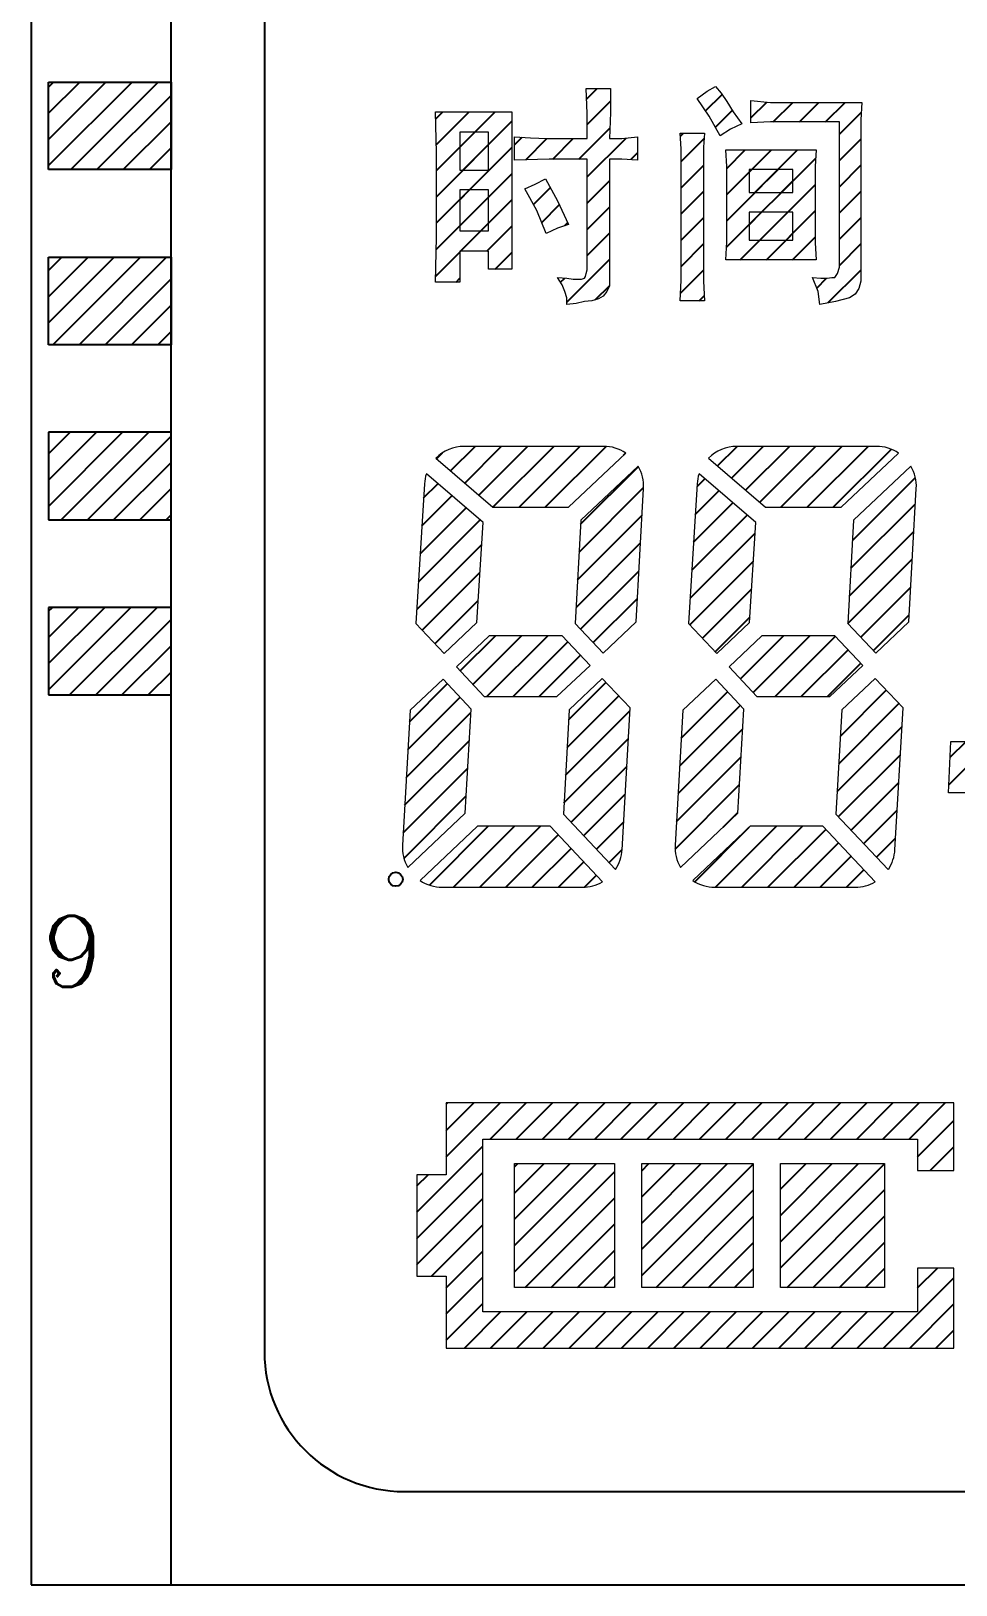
# Paper-space layout 'SW_Model_1' of a CAD drawing. Header units: millimetres. Extents: x 625 to 800, y 257 to 308.
# Drawn here: x 664.48 to 672.4, y 276.87 to 290.18 of the extents above; entities that cross this region are included whole.
import ezdxf

# ---------------------------------------------------------------- set-up
doc = ezdxf.new("R2010")
doc.units = ezdxf.units.MM
doc.linetypes.add('HIDDEN', pattern=[1.905, 1.27, -0.635])
doc.layers.add('剖面线层1', color=4, linetype='Continuous')
doc.layers.add('粗实线层', color=7, linetype='Continuous', lineweight=25)
doc.styles.add('SLDTEXTSTYLE28', font='ROMANC')

psp = doc.layouts.new('SW_Model_1')

# ---------------------------------------------------------------- hatches: boundary and pattern name
at = {"layer": '剖面线层1'}
h = psp.add_hatch(dxfattribs=at)
h.set_pattern_fill('ANSI31', color=256, scale=0.05, style=0)
h.paths.add_polyline_path([(664.626, 289.743), (664.626, 288.993), (665.676, 288.993), (665.676, 289.743)], flags=0)
h = psp.add_hatch(dxfattribs=at)
h.set_pattern_fill('ANSI31', color=256, scale=0.05, style=0)
h.paths.add_polyline_path([(668.621, 289.075), (668.621, 289.274), (668.757, 289.266), (668.901, 289.258), (669.068, 289.258), (669.244, 289.258), (669.244, 289.473), (669.236, 289.689), (669.443, 289.689), (669.443, 289.481), (669.435, 289.258), (669.539, 289.258), (669.674, 289.274), (669.674, 289.075), (669.539, 289.083), (669.435, 289.083), (669.435, 288.054), (669.435, 287.998), (669.411, 287.95), (669.379, 287.91), (669.339, 287.886), (669.284, 287.87), (669.22, 287.862), (669.148, 287.846), (669.068, 287.838), (669.068, 287.894), (669.052, 287.95), (669.028, 288.006), (668.988, 288.07), (669.068, 288.062), (669.124, 288.054), (669.172, 288.054), (669.196, 288.054), (669.22, 288.062), (669.228, 288.078), (669.236, 288.102), (669.244, 288.133), (669.244, 289.083), (668.917, 289.083)], flags=0)
h = psp.add_hatch(dxfattribs=at)
h.set_pattern_fill('ANSI31', color=256, scale=0.05, style=0)
h.paths.add_polyline_path([(670.289, 289.45), (670.185, 289.601), (670.273, 289.665), (670.344, 289.705), (670.392, 289.649), (670.44, 289.577), (670.496, 289.489), (670.568, 289.386), (670.472, 289.338), (670.384, 289.282)], flags=0)
h = psp.add_hatch(dxfattribs=at)
h.set_pattern_fill('ANSI31', color=256, scale=0.05, style=0)
h.paths.add_polyline_path([(670.647, 289.394), (670.647, 289.585), (670.815, 289.569), (670.982, 289.569), (671.597, 289.569), (671.589, 289.418), (671.589, 289.258), (671.589, 288.118), (671.589, 288.038), (671.573, 287.974), (671.541, 287.926), (671.493, 287.894), (671.373, 287.862), (671.238, 287.838), (671.222, 287.95), (671.174, 288.07), (671.246, 288.062), (671.301, 288.062), (671.341, 288.07), (671.365, 288.07), (671.389, 288.102), (671.405, 288.157), (671.405, 289.402), (670.99, 289.402), (670.815, 289.402)], flags=0)
h = psp.add_hatch(dxfattribs=at)
h.set_pattern_fill('ANSI31', color=256, scale=0.05, style=0)
h.paths.add_polyline_path([(667.952, 289.138), (667.944, 289.489), (668.598, 289.489), (668.598, 289.338), (668.598, 289.17), (668.598, 288.995), (668.598, 288.796), (668.598, 288.596), (668.598, 288.429), (668.598, 288.277), (668.598, 288.141), (668.398, 288.141), (668.398, 288.293), (668.151, 288.293), (668.151, 288.03), (667.944, 288.03), (667.952, 288.413), (667.952, 288.78)], flags=0)
h = psp.add_hatch(dxfattribs=at)
h.set_pattern_fill('ANSI31', color=256, scale=0.05, style=0)
h.paths.add_polyline_path([(668.398, 289.314), (668.151, 289.314), (668.151, 288.987), (668.398, 288.987)], flags=0)
h = psp.add_hatch(dxfattribs=at)
h.set_pattern_fill('ANSI31', color=256, scale=0.05, style=0)
h.paths.add_polyline_path([(670.241, 289.067), (670.241, 288.205), (670.241, 288.038), (670.249, 287.87), (670.041, 287.87), (670.049, 288.046), (670.049, 288.213), (670.049, 289.019), (670.049, 289.17), (670.041, 289.306), (670.249, 289.306), (670.241, 289.186)], flags=0)
h = psp.add_hatch(dxfattribs=at)
h.set_pattern_fill('ANSI31', color=256, scale=0.05, style=0)
h.paths.add_polyline_path([(670.44, 289.019), (670.432, 289.162), (671.206, 289.162), (671.198, 289.019), (671.198, 288.891), (671.198, 288.484), (671.198, 288.365), (671.206, 288.221), (670.432, 288.221), (670.44, 288.373), (670.44, 288.492), (670.44, 288.891)], flags=0)
h = psp.add_hatch(dxfattribs=at)
h.set_pattern_fill('ANSI31', color=256, scale=0.05, style=0)
h.paths.add_polyline_path([(671.006, 288.995), (670.631, 288.995), (670.631, 288.796), (671.006, 288.796)], flags=0)
h = psp.add_hatch(dxfattribs=at)
h.set_pattern_fill('ANSI31', color=256, scale=0.05, style=0)
h.paths.add_polyline_path([(668.813, 288.644), (668.709, 288.827), (668.797, 288.867), (668.885, 288.915), (668.988, 288.724), (669.084, 288.524), (668.988, 288.492), (668.893, 288.445)], flags=0)
h = psp.add_hatch(dxfattribs=at)
h.set_pattern_fill('ANSI31', color=256, scale=0.05, style=0)
h.paths.add_polyline_path([(668.398, 288.819), (668.151, 288.819), (668.151, 288.468), (668.398, 288.468)], flags=0)
h = psp.add_hatch(dxfattribs=at)
h.set_pattern_fill('ANSI31', color=256, scale=0.05, style=0)
h.paths.add_polyline_path([(671.006, 288.628), (670.631, 288.628), (670.631, 288.389), (671.006, 288.389)], flags=0)
h = psp.add_hatch(dxfattribs=at)
h.set_pattern_fill('ANSI31', color=256, scale=0.05, style=0)
h.paths.add_polyline_path([(664.626, 288.243), (664.626, 287.493), (665.676, 287.493), (665.676, 288.243)], flags=0)
h = psp.add_hatch(dxfattribs=at)
h.set_pattern_fill('ANSI31', color=256, scale=0.05, style=0)
h.paths.add_polyline_path([(665.676, 286.743), (664.626, 286.743), (664.626, 285.993), (665.676, 285.993)], flags=0)
h = psp.add_hatch(dxfattribs=at)
h.set_pattern_fill('ANSI31', color=256, scale=0.05, style=0)
edge = h.paths.add_edge_path(flags=0)
edge.add_arc((669.385, 286.28), 0.342, 56.3964, 90)
edge.add_line((669.385, 286.622), (668.19, 286.622))
edge.add_arc((668.19, 286.28), 0.342, 90, 135.5345)
edge.add_line((667.946, 286.52), (668.435, 286.1))
edge.add_line((668.435, 286.1), (669.083, 286.1))
edge.add_line((669.083, 286.1), (669.574, 286.565))
h = psp.add_hatch(dxfattribs=at)
h.set_pattern_fill('ANSI31', color=256, scale=0.05, style=0)
edge = h.paths.add_edge_path(flags=0)
edge.add_arc((671.723, 286.28), 0.342, 56.3964, 90)
edge.add_line((671.723, 286.622), (670.527, 286.622))
edge.add_arc((670.527, 286.28), 0.342, 90, 135.5345)
edge.add_line((670.283, 286.52), (670.772, 286.1))
edge.add_line((670.772, 286.1), (671.421, 286.1))
edge.add_line((671.421, 286.1), (671.912, 286.565))
h = psp.add_hatch(dxfattribs=at)
h.set_pattern_fill('ANSI31', color=256, scale=0.05, style=0)
edge = h.paths.add_edge_path(flags=0)
edge.add_line((667.775, 285.105), (668.017, 284.847))
edge.add_line((668.017, 284.847), (668.298, 285.112))
edge.add_line((668.298, 285.112), (668.351, 285.97))
edge.add_line((668.351, 285.97), (667.865, 286.386))
edge.add_arc((668.19, 286.28), 0.342, 161.8929, 176.5067)
edge.add_line((667.848, 286.301), (667.775, 285.105))
h = psp.add_hatch(dxfattribs=at)
h.set_pattern_fill('ANSI31', color=256, scale=0.05, style=0)
edge = h.paths.add_edge_path(flags=0)
edge.add_line((669.68, 286.453), (669.189, 285.989))
edge.add_line((669.189, 285.989), (669.14, 285.105))
edge.add_line((669.14, 285.105), (669.38, 284.851))
edge.add_line((669.38, 284.851), (669.663, 285.119))
edge.add_line((669.663, 285.119), (669.727, 286.261))
edge.add_arc((669.385, 286.28), 0.342, 356.7952, 390.3906)
h = psp.add_hatch(dxfattribs=at)
h.set_pattern_fill('ANSI31', color=256, scale=0.05, style=0)
edge = h.paths.add_edge_path(flags=0)
edge.add_line((670.113, 285.105), (670.354, 284.847))
edge.add_line((670.354, 284.847), (670.636, 285.112))
edge.add_line((670.636, 285.112), (670.688, 285.97))
edge.add_line((670.688, 285.97), (670.202, 286.386))
edge.add_arc((670.527, 286.28), 0.342, 161.8929, 176.5067)
edge.add_line((670.186, 286.301), (670.113, 285.105))
h = psp.add_hatch(dxfattribs=at)
h.set_pattern_fill('ANSI31', color=256, scale=0.05, style=0)
edge = h.paths.add_edge_path(flags=0)
edge.add_line((672.018, 286.453), (671.527, 285.989))
edge.add_line((671.527, 285.989), (671.477, 285.105))
edge.add_line((671.477, 285.105), (671.717, 284.851))
edge.add_line((671.717, 284.851), (672, 285.119))
edge.add_line((672, 285.119), (672.064, 286.261))
edge.add_arc((671.723, 286.28), 0.342, 356.7952, 390.3906)
h = psp.add_hatch(dxfattribs=at)
h.set_pattern_fill('ANSI31', color=256, scale=0.05, style=0)
h.paths.add_polyline_path([(665.676, 285.243), (664.626, 285.243), (664.626, 284.493), (665.676, 284.493)], flags=0)
h = psp.add_hatch(dxfattribs=at)
h.set_pattern_fill('ANSI31', color=256, scale=0.05, style=0)
h.paths.add_polyline_path([(668.404, 285), (668.122, 284.734), (668.361, 284.478), (668.984, 284.478), (669.268, 284.746), (669.028, 285)], flags=0)
h = psp.add_hatch(dxfattribs=at)
h.set_pattern_fill('ANSI31', color=256, scale=0.05, style=0)
h.paths.add_polyline_path([(670.741, 285), (670.459, 284.734), (670.698, 284.478), (671.322, 284.478), (671.605, 284.746), (671.365, 285)], flags=0)
h = psp.add_hatch(dxfattribs=at)
h.set_pattern_fill('ANSI31', color=256, scale=0.05, style=0)
edge = h.paths.add_edge_path(flags=0)
edge.add_line((667.706, 283.014), (668.198, 283.479))
edge.add_line((668.198, 283.479), (668.249, 284.372))
edge.add_line((668.249, 284.372), (668.01, 284.629))
edge.add_line((668.01, 284.629), (667.726, 284.362))
edge.add_line((667.726, 284.362), (667.659, 283.207))
edge.add_arc((668.001, 283.187), 0.342, 176.6741, 210.3342)
h = psp.add_hatch(dxfattribs=at)
h.set_pattern_fill('ANSI31', color=256, scale=0.05, style=0)
edge = h.paths.add_edge_path(flags=0)
edge.add_line((669.09, 284.366), (669.039, 283.472))
edge.add_line((669.039, 283.472), (669.487, 282.998))
edge.add_arc((669.202, 283.187), 0.342, 326.363, 356.7203)
edge.add_line((669.544, 283.167), (669.613, 284.381))
edge.add_line((669.613, 284.381), (669.373, 284.634))
edge.add_line((669.373, 284.634), (669.09, 284.366))
h = psp.add_hatch(dxfattribs=at)
h.set_pattern_fill('ANSI31', color=256, scale=0.05, style=0)
edge = h.paths.add_edge_path(flags=0)
edge.add_line((670.043, 283.014), (670.535, 283.479))
edge.add_line((670.535, 283.479), (670.587, 284.372))
edge.add_line((670.587, 284.372), (670.347, 284.629))
edge.add_line((670.347, 284.629), (670.064, 284.362))
edge.add_line((670.064, 284.362), (669.997, 283.207))
edge.add_arc((670.338, 283.187), 0.342, 176.6741, 210.3342)
h = psp.add_hatch(dxfattribs=at)
h.set_pattern_fill('ANSI31', color=256, scale=0.05, style=0)
edge = h.paths.add_edge_path(flags=0)
edge.add_line((671.427, 284.366), (671.376, 283.472))
edge.add_line((671.376, 283.472), (671.824, 282.998))
edge.add_arc((671.54, 283.187), 0.342, 326.363, 356.7203)
edge.add_line((671.881, 283.167), (671.951, 284.381))
edge.add_line((671.951, 284.381), (671.711, 284.634))
edge.add_line((671.711, 284.634), (671.427, 284.366))
h = psp.add_hatch(dxfattribs=at)
h.set_pattern_fill('ANSI31', color=256, scale=0.05, style=0)
h.paths.add_polyline_path([(672.34, 283.653), (672.361, 284.095), (672.704, 284.095), (672.682, 283.653)], flags=0)
h = psp.add_hatch(dxfattribs=at)
h.set_pattern_fill('ANSI31', color=256, scale=0.05, style=0)
edge = h.paths.add_edge_path(flags=0)
edge.add_line((668.927, 283.367), (668.303, 283.367))
edge.add_line((668.303, 283.367), (667.811, 282.902))
edge.add_arc((668.001, 283.187), 0.342, 236.34, 270)
edge.add_line((668.001, 282.845), (669.202, 282.845))
edge.add_arc((669.202, 283.187), 0.342, 270, 300.3573)
edge.add_line((669.375, 282.892), (668.927, 283.367))
h = psp.add_hatch(dxfattribs=at)
h.set_pattern_fill('ANSI31', color=256, scale=0.05, style=0)
edge = h.paths.add_edge_path(flags=0)
edge.add_line((671.264, 283.367), (670.641, 283.367))
edge.add_line((670.641, 283.367), (670.149, 282.902))
edge.add_arc((670.338, 283.187), 0.342, 236.34, 270)
edge.add_line((670.338, 282.845), (671.54, 282.845))
edge.add_arc((671.54, 283.187), 0.342, 270, 300.3573)
edge.add_line((671.712, 282.892), (671.264, 283.367))
h = psp.add_hatch(dxfattribs=at)
h.set_pattern_fill('ANSI31', color=256, scale=0.05, style=0)
h.paths.add_polyline_path([(672.386, 280.998), (668.035, 280.998), (668.035, 280.382), (667.784, 280.382), (667.784, 279.512), (668.035, 279.512), (668.035, 278.897), (672.386, 278.897), (672.386, 279.583), (672.076, 279.583), (672.076, 279.207), (668.349, 279.207), (668.349, 280.688), (672.076, 280.688), (672.076, 280.42), (672.386, 280.42)], flags=0)
h = psp.add_hatch(dxfattribs=at)
h.set_pattern_fill('ANSI31', color=256, scale=0.05, style=0)
h.paths.add_polyline_path([(668.621, 280.478), (669.477, 280.478), (669.477, 279.417), (668.621, 279.417)], flags=0)
h = psp.add_hatch(dxfattribs=at)
h.set_pattern_fill('ANSI31', color=256, scale=0.05, style=0)
h.paths.add_polyline_path([(670.666, 279.417), (669.711, 279.417), (669.711, 280.478), (670.666, 280.478)], flags=0)
h = psp.add_hatch(dxfattribs=at)
h.set_pattern_fill('ANSI31', color=256, scale=0.05, style=0)
h.paths.add_polyline_path([(670.899, 280.478), (671.791, 280.478), (671.791, 279.417), (670.899, 279.417)], flags=0)

# ---------------------------------------------------------------- linework, layer by layer
at = {"color": 7, "linetype": 'Continuous', "lineweight": 25}
for p, q in [((664.476, 304.868), (664.476, 276.868)), ((666.476, 302.868), (666.476, 278.868)), ((667.676, 277.668), (677.276, 277.668)), ((664.476, 276.868), (680.476, 276.868))]:
    psp.add_line(p, q, dxfattribs=at)
at = {"color": 179, "linetype": 'Continuous', "lineweight": 25}
for p, q in [((665.676, 276.868), (665.676, 304.868)), ((664.626, 289.743), (665.676, 289.743)), ((664.626, 288.993), (664.626, 289.743)), ((665.676, 289.743), (665.676, 288.993)), ((665.676, 288.993), (664.626, 288.993)), ((664.626, 288.243), (665.676, 288.243)), ((664.626, 287.493), (664.626, 288.243)), ((665.676, 288.243), (665.676, 287.493)), ((665.676, 287.493), (664.626, 287.493)), ((665.676, 286.743), (664.626, 286.743)), ((664.626, 286.743), (664.626, 285.993)), ((665.676, 285.993), (665.676, 286.743)), ((664.626, 285.993), (665.676, 285.993)), ((665.676, 285.243), (664.626, 285.243)), ((664.626, 285.243), (664.626, 284.493)), ((665.676, 284.493), (665.676, 285.243)), ((664.626, 284.493), (665.676, 284.493))]:
    psp.add_line(p, q, dxfattribs=at)
at = {"color": 7, "linetype": 'HIDDEN', "lineweight": 18}
psp.add_line((665.676, 302.493), (665.676, 279.243), dxfattribs=at)
at = {"color": 7, "linetype": 'Continuous', "lineweight": 18}
for p, q in [((664.626, 289.743), (665.676, 289.743)), ((664.626, 288.993), (664.626, 289.743)), ((665.676, 289.743), (665.676, 288.993)), ((669.244, 289.473), (669.236, 289.689)), ((669.236, 289.689), (669.443, 289.689)), ((669.244, 289.473), (669.236, 289.689)), ((669.236, 289.689), (669.443, 289.689)), ((669.443, 289.689), (669.443, 289.481)), ((669.443, 289.689), (669.443, 289.481)), ((670.185, 289.601), (670.273, 289.665)), ((670.185, 289.601), (670.273, 289.665)), ((670.273, 289.665), (670.344, 289.705)), ((670.273, 289.665), (670.344, 289.705)), ((670.344, 289.705), (670.392, 289.649)), ((670.344, 289.705), (670.392, 289.649)), ((670.289, 289.45), (670.185, 289.601)), ((670.289, 289.45), (670.185, 289.601)), ((670.392, 289.649), (670.44, 289.577)), ((670.392, 289.649), (670.44, 289.577)), ((670.44, 289.577), (670.496, 289.489)), ((670.44, 289.577), (670.496, 289.489)), ((670.647, 289.585), (670.815, 289.569)), ((670.647, 289.394), (670.647, 289.585)), ((670.647, 289.585), (670.815, 289.569)), ((670.647, 289.394), (670.647, 289.585)), ((670.815, 289.569), (670.982, 289.569)), ((670.815, 289.569), (670.982, 289.569)), ((670.982, 289.569), (671.597, 289.569)), ((670.982, 289.569), (671.597, 289.569)), ((671.597, 289.569), (671.589, 289.418)), ((671.597, 289.569), (671.589, 289.418)), ((667.944, 289.489), (668.598, 289.489)), ((667.952, 289.138), (667.944, 289.489)), ((667.944, 289.489), (668.598, 289.489)), ((667.952, 289.138), (667.944, 289.489)), ((668.598, 289.489), (668.598, 289.338)), ((668.598, 289.489), (668.598, 289.338)), ((669.244, 289.258), (669.244, 289.473)), ((669.244, 289.258), (669.244, 289.473)), ((669.443, 289.481), (669.435, 289.258)), ((669.443, 289.481), (669.435, 289.258)), ((670.384, 289.282), (670.289, 289.45)), ((670.384, 289.282), (670.289, 289.45)), ((670.568, 289.386), (670.472, 289.338)), ((670.568, 289.386), (670.472, 289.338)), ((670.496, 289.489), (670.568, 289.386)), ((670.496, 289.489), (670.568, 289.386)), ((670.815, 289.402), (670.647, 289.394)), ((670.815, 289.402), (670.647, 289.394)), ((670.99, 289.402), (670.815, 289.402)), ((670.99, 289.402), (670.815, 289.402)), ((671.405, 289.402), (670.99, 289.402)), ((671.405, 289.402), (670.99, 289.402)), ((671.405, 288.157), (671.405, 289.402)), ((671.405, 288.157), (671.405, 289.402)), ((671.589, 289.418), (671.589, 289.258)), ((671.589, 289.418), (671.589, 289.258)), ((668.151, 289.314), (668.151, 288.987)), ((668.398, 289.314), (668.151, 289.314)), ((668.151, 289.314), (668.151, 288.987)), ((668.398, 289.314), (668.151, 289.314)), ((668.398, 288.987), (668.398, 289.314)), ((668.398, 288.987), (668.398, 289.314)), ((668.598, 289.338), (668.598, 289.17)), ((668.598, 289.338), (668.598, 289.17)), ((668.621, 289.274), (668.757, 289.266)), ((668.621, 289.075), (668.621, 289.274)), ((668.621, 289.274), (668.757, 289.266)), ((668.621, 289.075), (668.621, 289.274)), ((668.757, 289.266), (668.901, 289.258)), ((668.757, 289.266), (668.901, 289.258)), ((668.901, 289.258), (669.068, 289.258)), ((668.901, 289.258), (669.068, 289.258)), ((669.068, 289.258), (669.244, 289.258)), ((669.068, 289.258), (669.244, 289.258)), ((669.435, 289.258), (669.539, 289.258)), ((669.435, 289.258), (669.539, 289.258)), ((669.539, 289.258), (669.674, 289.274)), ((669.539, 289.258), (669.674, 289.274)), ((669.674, 289.274), (669.674, 289.075)), ((669.674, 289.274), (669.674, 289.075)), ((670.049, 289.17), (670.041, 289.306)), ((670.041, 289.306), (670.249, 289.306)), ((670.049, 289.17), (670.041, 289.306)), ((670.041, 289.306), (670.249, 289.306)), ((670.249, 289.306), (670.241, 289.186)), ((670.249, 289.306), (670.241, 289.186)), ((670.472, 289.338), (670.384, 289.282)), ((670.472, 289.338), (670.384, 289.282)), ((671.589, 289.258), (671.589, 288.118)), ((671.589, 289.258), (671.589, 288.118)), ((667.952, 288.78), (667.952, 289.138)), ((667.952, 288.78), (667.952, 289.138)), ((668.598, 289.17), (668.598, 288.995)), ((668.598, 289.17), (668.598, 288.995)), ((670.049, 289.019), (670.049, 289.17)), ((670.049, 289.019), (670.049, 289.17)), ((670.241, 289.186), (670.241, 289.067)), ((670.241, 289.186), (670.241, 289.067)), ((670.432, 289.162), (671.206, 289.162)), ((670.44, 289.019), (670.432, 289.162)), ((670.432, 289.162), (671.206, 289.162)), ((670.44, 289.019), (670.432, 289.162)), ((671.206, 289.162), (671.198, 289.019)), ((671.206, 289.162), (671.198, 289.019)), ((665.676, 288.993), (664.626, 288.993)), ((668.151, 288.987), (668.398, 288.987)), ((668.151, 288.987), (668.398, 288.987)), ((668.598, 288.995), (668.598, 288.796)), ((668.598, 288.995), (668.598, 288.796)), ((668.917, 289.083), (668.621, 289.075)), ((668.917, 289.083), (668.621, 289.075)), ((669.244, 289.083), (668.917, 289.083)), ((669.244, 289.083), (668.917, 289.083)), ((669.244, 288.133), (669.244, 289.083)), ((669.244, 288.133), (669.244, 289.083)), ((669.539, 289.083), (669.435, 289.083)), ((669.435, 289.083), (669.435, 288.054)), ((669.539, 289.083), (669.435, 289.083)), ((669.435, 289.083), (669.435, 288.054)), ((669.674, 289.075), (669.539, 289.083)), ((669.674, 289.075), (669.539, 289.083)), ((670.049, 288.213), (670.049, 289.019)), ((670.049, 288.213), (670.049, 289.019)), ((670.241, 289.067), (670.241, 288.205)), ((670.241, 289.067), (670.241, 288.205)), ((670.44, 288.891), (670.44, 289.019)), ((670.44, 288.891), (670.44, 289.019)), ((670.631, 288.995), (670.631, 288.796)), ((671.006, 288.995), (670.631, 288.995)), ((670.631, 288.995), (670.631, 288.796)), ((671.006, 288.995), (670.631, 288.995)), ((671.006, 288.796), (671.006, 288.995)), ((671.006, 288.796), (671.006, 288.995)), ((671.198, 289.019), (671.198, 288.891)), ((671.198, 289.019), (671.198, 288.891)), ((668.709, 288.827), (668.797, 288.867)), ((668.709, 288.827), (668.797, 288.867)), ((668.797, 288.867), (668.885, 288.915)), ((668.797, 288.867), (668.885, 288.915)), ((668.885, 288.915), (668.988, 288.724)), ((668.885, 288.915), (668.988, 288.724)), ((670.44, 288.492), (670.44, 288.891)), ((670.44, 288.492), (670.44, 288.891)), ((671.198, 288.891), (671.198, 288.484)), ((671.198, 288.891), (671.198, 288.484)), ((667.952, 288.413), (667.952, 288.78)), ((667.952, 288.413), (667.952, 288.78)), ((668.151, 288.819), (668.151, 288.468)), ((668.398, 288.819), (668.151, 288.819)), ((668.151, 288.819), (668.151, 288.468)), ((668.398, 288.819), (668.151, 288.819)), ((668.398, 288.468), (668.398, 288.819)), ((668.398, 288.468), (668.398, 288.819)), ((668.598, 288.796), (668.598, 288.596)), ((668.598, 288.796), (668.598, 288.596)), ((668.813, 288.644), (668.709, 288.827)), ((668.813, 288.644), (668.709, 288.827)), ((668.988, 288.724), (669.084, 288.524)), ((668.988, 288.724), (669.084, 288.524)), ((670.631, 288.796), (671.006, 288.796)), ((670.631, 288.796), (671.006, 288.796)), ((668.598, 288.596), (668.598, 288.429)), ((668.598, 288.596), (668.598, 288.429)), ((668.893, 288.445), (668.813, 288.644)), ((668.893, 288.445), (668.813, 288.644)), ((670.631, 288.628), (670.631, 288.389)), ((671.006, 288.628), (670.631, 288.628)), ((670.631, 288.628), (670.631, 288.389)), ((671.006, 288.628), (670.631, 288.628)), ((671.006, 288.389), (671.006, 288.628)), ((671.006, 288.389), (671.006, 288.628)), ((668.151, 288.468), (668.398, 288.468)), ((668.151, 288.468), (668.398, 288.468)), ((668.988, 288.492), (668.893, 288.445)), ((668.988, 288.492), (668.893, 288.445)), ((669.084, 288.524), (668.988, 288.492)), ((669.084, 288.524), (668.988, 288.492)), ((670.44, 288.373), (670.44, 288.492)), ((670.44, 288.373), (670.44, 288.492)), ((671.198, 288.484), (671.198, 288.365)), ((671.198, 288.484), (671.198, 288.365)), ((667.944, 288.03), (667.952, 288.413)), ((667.944, 288.03), (667.952, 288.413)), ((668.598, 288.429), (668.598, 288.277)), ((668.598, 288.429), (668.598, 288.277)), ((670.432, 288.221), (670.44, 288.373)), ((670.432, 288.221), (670.44, 288.373)), ((670.631, 288.389), (671.006, 288.389)), ((670.631, 288.389), (671.006, 288.389)), ((671.198, 288.365), (671.206, 288.221)), ((671.198, 288.365), (671.206, 288.221)), ((664.626, 288.243), (665.676, 288.243)), ((664.626, 287.493), (664.626, 288.243)), ((665.676, 288.243), (665.676, 287.493)), ((668.398, 288.293), (668.151, 288.293)), ((668.151, 288.293), (668.151, 288.03)), ((668.398, 288.293), (668.151, 288.293)), ((668.151, 288.293), (668.151, 288.03)), ((668.398, 288.141), (668.398, 288.293)), ((668.398, 288.141), (668.398, 288.293)), ((668.598, 288.277), (668.598, 288.141)), ((668.598, 288.277), (668.598, 288.141)), ((670.049, 288.046), (670.049, 288.213)), ((670.049, 288.046), (670.049, 288.213)), ((670.241, 288.205), (670.241, 288.038)), ((670.241, 288.205), (670.241, 288.038)), ((671.206, 288.221), (670.432, 288.221)), ((671.206, 288.221), (670.432, 288.221)), ((668.598, 288.141), (668.398, 288.141)), ((668.598, 288.141), (668.398, 288.141)), ((669.028, 288.006), (668.988, 288.07)), ((668.988, 288.07), (669.068, 288.062)), ((669.028, 288.006), (668.988, 288.07)), ((668.988, 288.07), (669.068, 288.062)), ((669.068, 288.062), (669.124, 288.054)), ((669.068, 288.062), (669.124, 288.054)), ((669.196, 288.054), (669.22, 288.062)), ((669.196, 288.054), (669.22, 288.062)), ((669.22, 288.062), (669.228, 288.078)), ((669.22, 288.062), (669.228, 288.078)), ((669.228, 288.078), (669.236, 288.102)), ((669.228, 288.078), (669.236, 288.102)), ((669.236, 288.102), (669.244, 288.133)), ((669.236, 288.102), (669.244, 288.133)), ((671.222, 287.95), (671.174, 288.07)), ((671.174, 288.07), (671.246, 288.062)), ((671.222, 287.95), (671.174, 288.07)), ((671.174, 288.07), (671.246, 288.062)), ((671.246, 288.062), (671.301, 288.062)), ((671.246, 288.062), (671.301, 288.062)), ((671.301, 288.062), (671.341, 288.07)), ((671.301, 288.062), (671.341, 288.07)), ((671.341, 288.07), (671.365, 288.07)), ((671.341, 288.07), (671.365, 288.07)), ((671.365, 288.07), (671.389, 288.102)), ((671.365, 288.07), (671.389, 288.102)), ((671.389, 288.102), (671.405, 288.157)), ((671.389, 288.102), (671.405, 288.157)), ((671.589, 288.118), (671.589, 288.038)), ((671.589, 288.118), (671.589, 288.038)), ((668.151, 288.03), (667.944, 288.03)), ((668.151, 288.03), (667.944, 288.03)), ((669.052, 287.95), (669.028, 288.006)), ((669.052, 287.95), (669.028, 288.006)), ((669.068, 287.894), (669.052, 287.95)), ((669.068, 287.894), (669.052, 287.95)), ((669.124, 288.054), (669.172, 288.054)), ((669.124, 288.054), (669.172, 288.054)), ((669.172, 288.054), (669.196, 288.054)), ((669.172, 288.054), (669.196, 288.054)), ((669.411, 287.95), (669.379, 287.91)), ((669.411, 287.95), (669.379, 287.91)), ((669.435, 287.998), (669.411, 287.95)), ((669.435, 287.998), (669.411, 287.95)), ((669.435, 288.054), (669.435, 287.998)), ((669.435, 288.054), (669.435, 287.998)), ((670.041, 287.87), (670.049, 288.046)), ((670.041, 287.87), (670.049, 288.046)), ((670.241, 288.038), (670.249, 287.87)), ((670.241, 288.038), (670.249, 287.87)), ((671.238, 287.838), (671.222, 287.95)), ((671.238, 287.838), (671.222, 287.95)), ((671.541, 287.926), (671.493, 287.894)), ((671.541, 287.926), (671.493, 287.894)), ((671.573, 287.974), (671.541, 287.926)), ((671.573, 287.974), (671.541, 287.926)), ((671.589, 288.038), (671.573, 287.974)), ((671.589, 288.038), (671.573, 287.974)), ((669.068, 287.838), (669.068, 287.894)), ((669.068, 287.838), (669.068, 287.894)), ((669.148, 287.846), (669.068, 287.838)), ((669.148, 287.846), (669.068, 287.838)), ((669.22, 287.862), (669.148, 287.846)), ((669.22, 287.862), (669.148, 287.846)), ((669.284, 287.87), (669.22, 287.862)), ((669.284, 287.87), (669.22, 287.862)), ((669.339, 287.886), (669.284, 287.87)), ((669.339, 287.886), (669.284, 287.87)), ((669.379, 287.91), (669.339, 287.886)), ((669.379, 287.91), (669.339, 287.886)), ((670.249, 287.87), (670.041, 287.87)), ((670.249, 287.87), (670.041, 287.87)), ((671.373, 287.862), (671.238, 287.838)), ((671.373, 287.862), (671.238, 287.838)), ((671.493, 287.894), (671.373, 287.862)), ((671.493, 287.894), (671.373, 287.862)), ((665.676, 287.493), (664.626, 287.493)), ((665.676, 286.743), (664.626, 286.743)), ((664.626, 286.743), (664.626, 285.993)), ((665.676, 285.993), (665.676, 286.743)), ((669.385, 286.622), (668.19, 286.622)), ((669.385, 286.622), (668.19, 286.622)), ((671.723, 286.622), (670.527, 286.622)), ((671.723, 286.622), (670.527, 286.622)), ((667.946, 286.52), (668.435, 286.1)), ((667.946, 286.52), (668.435, 286.1)), ((669.083, 286.1), (669.574, 286.565)), ((669.083, 286.1), (669.574, 286.565)), ((670.283, 286.52), (670.772, 286.1)), ((670.283, 286.52), (670.772, 286.1)), ((671.421, 286.1), (671.912, 286.565)), ((671.421, 286.1), (671.912, 286.565)), ((668.351, 285.97), (667.865, 286.386)), ((668.351, 285.97), (667.865, 286.386)), ((669.68, 286.453), (669.189, 285.989)), ((669.68, 286.453), (669.189, 285.989)), ((670.688, 285.97), (670.202, 286.386)), ((670.688, 285.97), (670.202, 286.386)), ((672.018, 286.453), (671.527, 285.989)), ((672.018, 286.453), (671.527, 285.989)), ((667.848, 286.301), (667.775, 285.105)), ((667.848, 286.301), (667.775, 285.105)), ((669.663, 285.119), (669.727, 286.261)), ((669.663, 285.119), (669.727, 286.261)), ((670.186, 286.301), (670.113, 285.105)), ((670.186, 286.301), (670.113, 285.105)), ((672, 285.119), (672.064, 286.261)), ((672, 285.119), (672.064, 286.261)), ((668.435, 286.1), (669.083, 286.1)), ((668.435, 286.1), (669.083, 286.1)), ((670.772, 286.1), (671.421, 286.1)), ((670.772, 286.1), (671.421, 286.1)), ((664.626, 285.993), (665.676, 285.993)), ((668.298, 285.112), (668.351, 285.97)), ((668.298, 285.112), (668.351, 285.97)), ((669.189, 285.989), (669.14, 285.105)), ((669.189, 285.989), (669.14, 285.105)), ((670.636, 285.112), (670.688, 285.97)), ((670.636, 285.112), (670.688, 285.97)), ((671.527, 285.989), (671.477, 285.105)), ((671.527, 285.989), (671.477, 285.105)), ((665.676, 285.243), (664.626, 285.243)), ((664.626, 285.243), (664.626, 284.493)), ((665.676, 284.493), (665.676, 285.243)), ((667.775, 285.105), (668.017, 284.847)), ((667.775, 285.105), (668.017, 284.847)), ((668.017, 284.847), (668.298, 285.112)), ((668.017, 284.847), (668.298, 285.112)), ((668.404, 285), (668.122, 284.734)), ((668.404, 285), (668.122, 284.734)), ((669.028, 285), (668.404, 285)), ((669.028, 285), (668.404, 285)), ((669.268, 284.746), (669.028, 285)), ((669.268, 284.746), (669.028, 285)), ((669.14, 285.105), (669.38, 284.851)), ((669.14, 285.105), (669.38, 284.851)), ((669.38, 284.851), (669.663, 285.119)), ((669.38, 284.851), (669.663, 285.119)), ((670.113, 285.105), (670.354, 284.847)), ((670.113, 285.105), (670.354, 284.847)), ((670.354, 284.847), (670.636, 285.112)), ((670.354, 284.847), (670.636, 285.112)), ((670.741, 285), (670.459, 284.734)), ((670.741, 285), (670.459, 284.734)), ((671.365, 285), (670.741, 285)), ((671.365, 285), (670.741, 285)), ((671.605, 284.746), (671.365, 285)), ((671.605, 284.746), (671.365, 285)), ((671.477, 285.105), (671.717, 284.851)), ((671.477, 285.105), (671.717, 284.851)), ((671.717, 284.851), (672, 285.119)), ((671.717, 284.851), (672, 285.119)), ((668.122, 284.734), (668.361, 284.478)), ((668.122, 284.734), (668.361, 284.478)), ((668.984, 284.478), (669.268, 284.746)), ((668.984, 284.478), (669.268, 284.746)), ((670.459, 284.734), (670.698, 284.478)), ((670.459, 284.734), (670.698, 284.478)), ((671.322, 284.478), (671.605, 284.746)), ((671.322, 284.478), (671.605, 284.746)), ((668.01, 284.629), (667.726, 284.362)), ((668.01, 284.629), (667.726, 284.362)), ((668.249, 284.372), (668.01, 284.629)), ((668.249, 284.372), (668.01, 284.629)), ((669.373, 284.634), (669.09, 284.366)), ((669.373, 284.634), (669.09, 284.366)), ((669.613, 284.381), (669.373, 284.634)), ((669.613, 284.381), (669.373, 284.634)), ((670.347, 284.629), (670.064, 284.362)), ((670.347, 284.629), (670.064, 284.362)), ((670.587, 284.372), (670.347, 284.629)), ((670.587, 284.372), (670.347, 284.629)), ((671.711, 284.634), (671.427, 284.366)), ((671.711, 284.634), (671.427, 284.366)), ((671.951, 284.381), (671.711, 284.634)), ((671.951, 284.381), (671.711, 284.634)), ((664.626, 284.493), (665.676, 284.493)), ((668.361, 284.478), (668.984, 284.478)), ((668.361, 284.478), (668.984, 284.478)), ((670.698, 284.478), (671.322, 284.478)), ((670.698, 284.478), (671.322, 284.478)), ((667.726, 284.362), (667.659, 283.207)), ((667.726, 284.362), (667.659, 283.207)), ((668.198, 283.479), (668.249, 284.372)), ((668.198, 283.479), (668.249, 284.372)), ((669.09, 284.366), (669.039, 283.472)), ((669.09, 284.366), (669.039, 283.472)), ((669.544, 283.167), (669.613, 284.381)), ((669.544, 283.167), (669.613, 284.381)), ((670.064, 284.362), (669.997, 283.207)), ((670.064, 284.362), (669.997, 283.207)), ((670.535, 283.479), (670.587, 284.372)), ((670.535, 283.479), (670.587, 284.372)), ((671.427, 284.366), (671.376, 283.472)), ((671.427, 284.366), (671.376, 283.472)), ((671.881, 283.167), (671.951, 284.381)), ((671.881, 283.167), (671.951, 284.381)), ((672.34, 283.653), (672.361, 284.095)), ((672.34, 283.653), (672.361, 284.095)), ((672.361, 284.095), (672.704, 284.095)), ((672.361, 284.095), (672.704, 284.095)), ((672.682, 283.653), (672.34, 283.653)), ((672.682, 283.653), (672.34, 283.653)), ((667.706, 283.014), (668.198, 283.479)), ((667.706, 283.014), (668.198, 283.479)), ((669.039, 283.472), (669.487, 282.998)), ((669.039, 283.472), (669.487, 282.998)), ((670.043, 283.014), (670.535, 283.479)), ((670.043, 283.014), (670.535, 283.479)), ((671.376, 283.472), (671.824, 282.998)), ((671.376, 283.472), (671.824, 282.998)), ((668.303, 283.367), (667.811, 282.902)), ((668.303, 283.367), (667.811, 282.902)), ((668.927, 283.367), (668.303, 283.367)), ((668.927, 283.367), (668.303, 283.367)), ((669.375, 282.892), (668.927, 283.367)), ((669.375, 282.892), (668.927, 283.367)), ((670.641, 283.367), (670.149, 282.902)), ((670.641, 283.367), (670.149, 282.902)), ((671.264, 283.367), (670.641, 283.367)), ((671.264, 283.367), (670.641, 283.367)), ((671.712, 282.892), (671.264, 283.367)), ((671.712, 282.892), (671.264, 283.367)), ((668.001, 282.845), (669.202, 282.845)), ((668.001, 282.845), (669.202, 282.845)), ((670.338, 282.845), (671.54, 282.845)), ((670.338, 282.845), (671.54, 282.845)), ((668.035, 280.998), (668.035, 280.382)), ((672.386, 280.998), (668.035, 280.998)), ((668.035, 280.998), (668.035, 280.382)), ((672.386, 280.998), (668.035, 280.998)), ((672.386, 280.42), (672.386, 280.998)), ((672.386, 280.42), (672.386, 280.998)), ((668.349, 279.207), (668.349, 280.688)), ((668.349, 280.688), (672.076, 280.688)), ((668.349, 279.207), (668.349, 280.688)), ((668.349, 280.688), (672.076, 280.688)), ((672.076, 280.688), (672.076, 280.42)), ((672.076, 280.688), (672.076, 280.42)), ((668.621, 279.417), (668.621, 280.478)), ((668.621, 280.478), (669.477, 280.478)), ((668.621, 279.417), (668.621, 280.478)), ((668.621, 280.478), (669.477, 280.478)), ((669.477, 280.478), (669.477, 279.417)), ((669.477, 280.478), (669.477, 279.417)), ((669.711, 279.417), (669.711, 280.478)), ((669.711, 280.478), (670.666, 280.478)), ((669.711, 279.417), (669.711, 280.478)), ((669.711, 280.478), (670.666, 280.478)), ((670.666, 280.478), (670.666, 279.417)), ((670.666, 280.478), (670.666, 279.417)), ((670.899, 279.417), (670.899, 280.478)), ((670.899, 280.478), (671.791, 280.478)), ((670.899, 279.417), (670.899, 280.478)), ((670.899, 280.478), (671.791, 280.478)), ((671.791, 280.478), (671.791, 279.417)), ((671.791, 280.478), (671.791, 279.417)), ((668.035, 280.382), (667.784, 280.382)), ((667.784, 280.382), (667.784, 279.512)), ((668.035, 280.382), (667.784, 280.382)), ((667.784, 280.382), (667.784, 279.512)), ((672.076, 280.42), (672.386, 280.42)), ((672.076, 280.42), (672.386, 280.42)), ((672.386, 279.583), (672.076, 279.583)), ((672.076, 279.583), (672.076, 279.207)), ((672.386, 279.583), (672.076, 279.583)), ((672.076, 279.583), (672.076, 279.207)), ((672.386, 278.897), (672.386, 279.583)), ((672.386, 278.897), (672.386, 279.583)), ((667.784, 279.512), (668.035, 279.512)), ((667.784, 279.512), (668.035, 279.512)), ((668.035, 279.512), (668.035, 278.897)), ((668.035, 279.512), (668.035, 278.897)), ((669.477, 279.417), (668.621, 279.417)), ((669.477, 279.417), (668.621, 279.417)), ((670.666, 279.417), (669.711, 279.417)), ((670.666, 279.417), (669.711, 279.417)), ((671.791, 279.417), (670.899, 279.417)), ((671.791, 279.417), (670.899, 279.417)), ((672.076, 279.207), (668.349, 279.207)), ((672.076, 279.207), (668.349, 279.207)), ((668.035, 278.897), (672.386, 278.897)), ((668.035, 278.897), (672.386, 278.897))]:
    psp.add_line(p, q, dxfattribs=at)
psp.add_circle((667.602, 282.913), 0.06)
for centre, start, end in [((668.19, 286.28), 90, 135.5345), ((668.19, 286.28), 90, 135.5345), ((669.385, 286.28), 56.3964, 90), ((669.385, 286.28), 56.3964, 90), ((670.527, 286.28), 90, 135.5345), ((670.527, 286.28), 90, 135.5345), ((671.723, 286.28), 56.3964, 90), ((671.723, 286.28), 56.3964, 90), ((668.19, 286.28), 161.8929, 176.5067), ((668.19, 286.28), 161.8929, 176.5067), ((669.385, 286.28), 356.7952, 30.3906), ((669.385, 286.28), 356.7952, 30.3906), ((670.527, 286.28), 161.8929, 176.5067), ((670.527, 286.28), 161.8929, 176.5067), ((671.723, 286.28), 356.7952, 30.3906), ((671.723, 286.28), 356.7952, 30.3906), ((668.001, 283.187), 176.6741, 210.3342), ((668.001, 283.187), 176.6741, 210.3342), ((669.202, 283.187), 326.363, 356.7203), ((669.202, 283.187), 326.363, 356.7203), ((670.338, 283.187), 176.6741, 210.3342), ((670.338, 283.187), 176.6741, 210.3342), ((671.54, 283.187), 326.363, 356.7203), ((671.54, 283.187), 326.363, 356.7203), ((668.001, 283.187), 236.34, 270), ((668.001, 283.187), 236.34, 270), ((669.202, 283.187), 270, 300.3573), ((669.202, 283.187), 270, 300.3573), ((670.338, 283.187), 236.34, 270), ((670.338, 283.187), 236.34, 270), ((671.54, 283.187), 270, 300.3573), ((671.54, 283.187), 270, 300.3573)]:
    psp.add_arc(centre, 0.342, start, end, dxfattribs=at)
at = {"color": 7, "linetype": 'Continuous', "lineweight": 25}
psp.add_arc((667.676, 278.868), 1.2, 180, 270, dxfattribs=at)

# ---------------------------------------------------------------- texts
at = {"layer": '粗实线层', "insert": (664.564, 282.599), "char_height": 0.608, "attachment_point": 1, "style": 'SLDTEXTSTYLE28'}
psp.add_mtext('9', dxfattribs=at)

doc.saveas('drawing.dxf')
